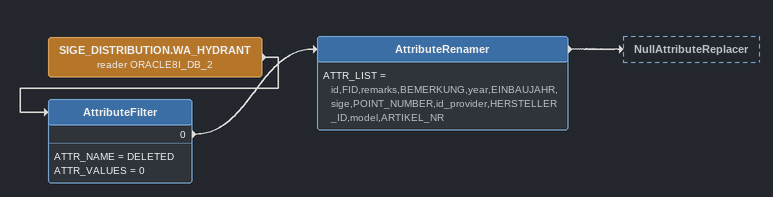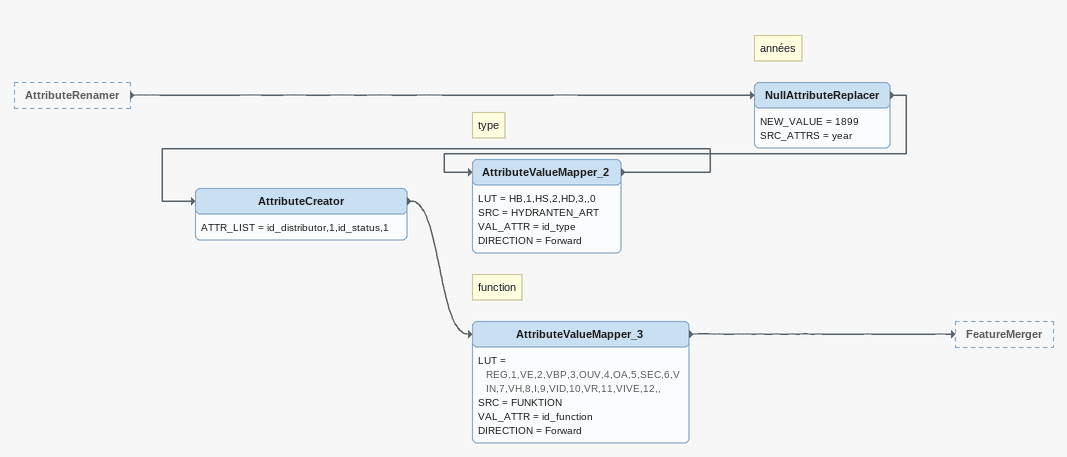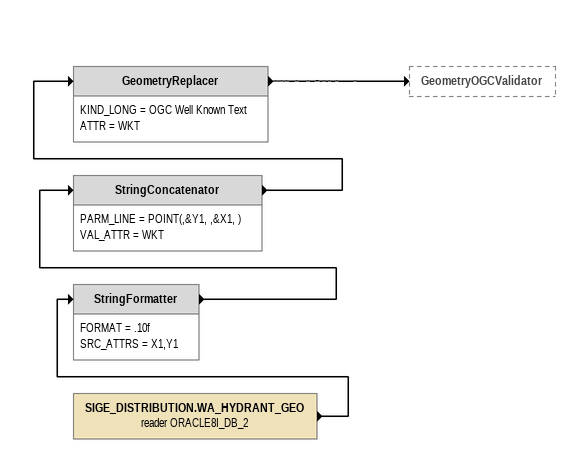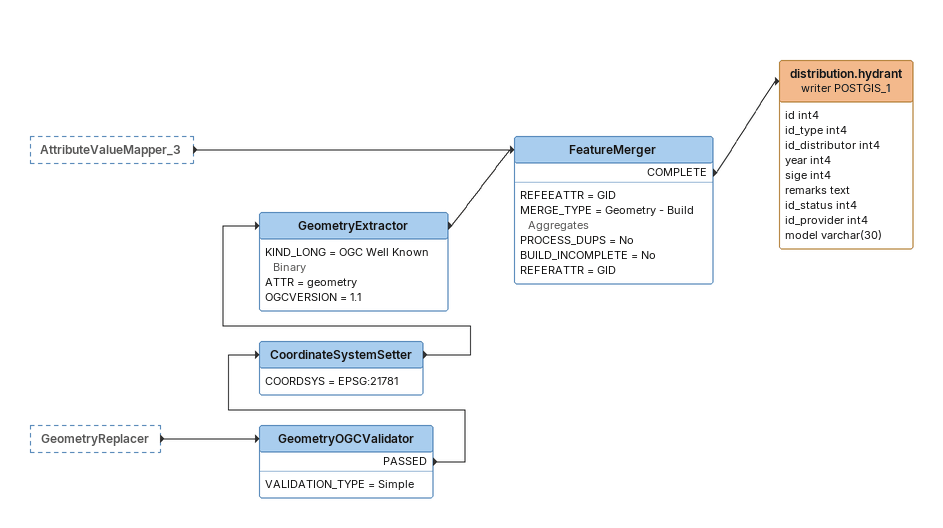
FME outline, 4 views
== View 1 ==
SIGE_DISTRIBUTION.WA_HYDRANT (reader ORACLE8I_DB_2)
    -> AttributeFilter
AttributeFilter
    ATTR_NAME = DELETED
    ATTR_VALUES = 0
    0 -> AttributeRenamer
AttributeRenamer
    ATTR_LIST = id,FID,remarks,BEMERKUNG,year,EINBAUJAHR,sige,POINT_NUMBER,id_provider,HERSTELLER_ID,model,ARTIKEL_NR
    -> NullAttributeReplacer

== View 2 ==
AttributeRenamer [outside]
    -> NullAttributeReplacer
Note: années
NullAttributeReplacer
    NEW_VALUE = 1899
    SRC_ATTRS = year
    -> AttributeValueMapper_2
Note: type
AttributeValueMapper_2
    LUT = HB,1,HS,2,HD,3,,0
    SRC = HYDRANTEN_ART
    VAL_ATTR = id_type
    DIRECTION = Forward
    -> AttributeCreator
AttributeCreator
    ATTR_LIST = id_distributor,1,id_status,1
    -> AttributeValueMapper_3
Note: function
AttributeValueMapper_3
    LUT = REG,1,VE,2,VBP,3,OUV,4,OA,5,SEC,6,VIN,7,VH,8,I,9,VID,10,VR,11,VIVE,12,,
    SRC = FUNKTION
    VAL_ATTR = id_function
    DIRECTION = Forward
    -> FeatureMerger

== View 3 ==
SIGE_DISTRIBUTION.WA_HYDRANT_GEO (reader ORACLE8I_DB_2)
    -> StringFormatter
StringFormatter
    FORMAT = .10f
    SRC_ATTRS = X1,Y1
    -> StringConcatenator
StringConcatenator
    PARM_LINE = POINT(,&Y1, ,&X1, )
    VAL_ATTR = WKT
    -> GeometryReplacer
GeometryReplacer
    KIND_LONG = OGC Well Known Text
    ATTR = WKT
    -> GeometryOGCValidator

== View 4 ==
AttributeValueMapper_3 [outside]
    -> FeatureMerger
GeometryReplacer [outside]
    -> GeometryOGCValidator
GeometryOGCValidator
    VALIDATION_TYPE = Simple
    PASSED -> CoordinateSystemSetter
CoordinateSystemSetter
    COORDSYS = EPSG:21781
    -> GeometryExtractor
GeometryExtractor
    KIND_LONG = OGC Well Known Binary
    ATTR = geometry
    OGCVERSION = 1.1
    -> FeatureMerger
FeatureMerger
    REFEEATTR = GID
    MERGE_TYPE = Geometry - Build Aggregates
    PROCESS_DUPS = No
    BUILD_INCOMPLETE = No
    REFERATTR = GID
    COMPLETE -> distribution.hydrant (writer POSTGIS_1)
distribution.hydrant (writer POSTGIS_1)
    attributes: id int4, id_type int4, id_distributor int4, year int4, sige int4, remarks text, id_status int4, id_provider int4, model varchar(30)
